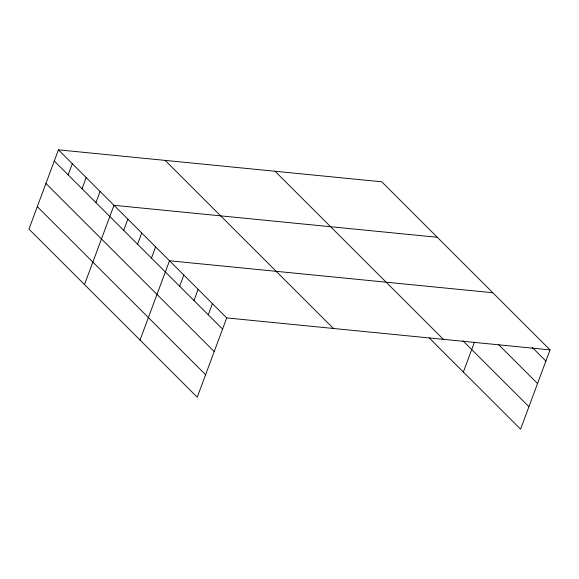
<?xml version="1.0" encoding="UTF-8"?>
<svg xmlns="http://www.w3.org/2000/svg" width="579" height="579" viewBox="0 0 579 579"><rect width="100%" height="100%" fill="white"/><g stroke="black" fill="none" stroke-linecap="round" stroke-linejoin="round"><path stroke-width="0.87" d="M58.428 149.838L28.95 229.11L197.244 397.194L226.722 317.922L58.428 149.838L381.756 181.806L550.05 349.89L520.572 429.162L429.271 337.977M68.163 174.88L72.317 163.705M82.044 188.747L86.199 177.572M95.926 202.614L100.087 191.439M84.491 284.579L113.969 205.306L437.29 237.274M123.696 230.348L127.85 219.173M137.578 244.215L141.739 233.04M151.466 258.082L155.621 246.907M140.024 340.047L169.502 260.774L492.83 292.742M179.656 286.236L183.811 275.061M193.958 300.523L198.112 289.348M208.266 314.81L212.421 303.635M463.352 372.015L474.476 342.102M226.722 317.922L550.05 349.89M532.21 347.4L545.896 361.064M498.353 344.404L537.536 383.537M462.867 340.72L528.924 406.69M275.061 171.254L443.355 339.337M165.131 160.39L333.424 328.467M54.274 161.013L222.568 329.096M45.915 183.485L214.216 351.569M37.309 206.638L205.603 374.722"/></g></svg>
